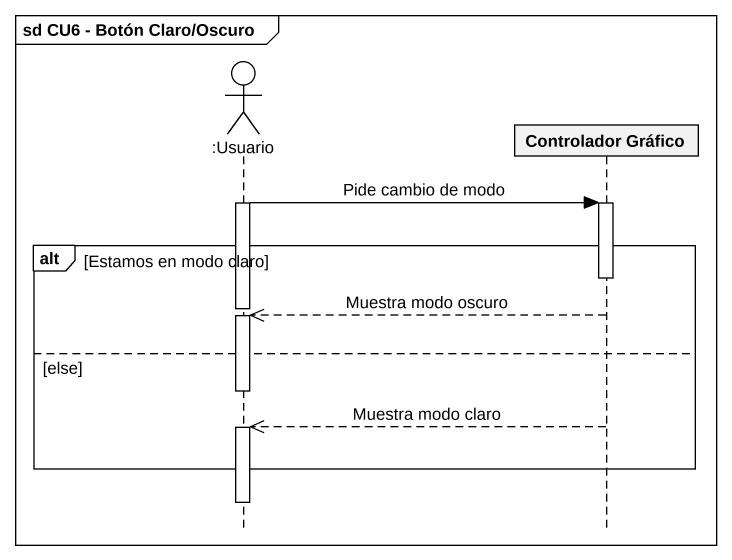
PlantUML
@startuml
mainframe sd CU6 - Botón Claro/Oscuro
hide footbox
actor ":Usuario" as Usuario
participant "Controlador Gráfico" as Controlador_Gráfico

activate Usuario
Usuario -> Controlador_Gráfico : Pide cambio de modo
activate Controlador_Gráfico
alt Estamos en modo claro
  deactivate Controlador_Gráfico
  deactivate Usuario
  Controlador_Gráfico -->> Usuario : Muestra modo oscuro
  activate Usuario
else else
  deactivate Usuario
  Controlador_Gráfico -->> Usuario : Muestra modo claro
  activate Usuario
end
deactivate Usuario
@enduml
